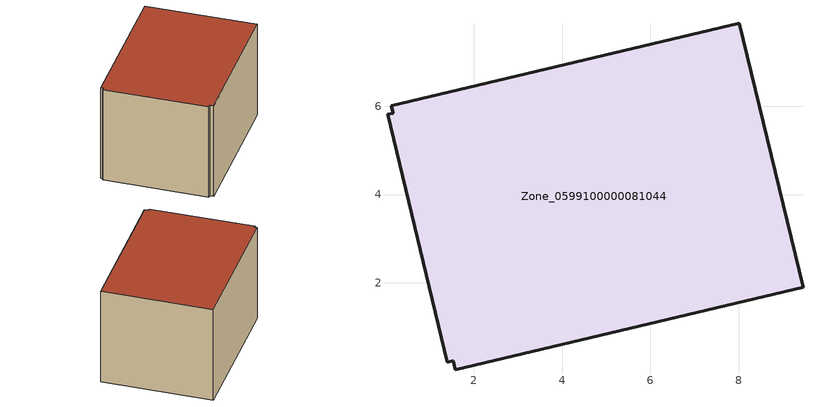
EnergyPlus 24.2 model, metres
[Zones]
Zone_0599100000081044
 floor ground (C_G): 1.52,0.23 1.39,0.2 0.04,5.82 0.16,5.85 0.12,6.01 8.02,7.88 9.46,1.9 1.57,0.03 z0
 wall outside (C_F): 8.02,7.88 0.12,6.01 0.16,5.85 0.04,5.82 1.39,0.2 1.52,0.23 1.57,0.03 9.46,1.9 8.02,7.88 z0:5.66
 roof outside (C_R): 1.39,0.2 1.52,0.23 1.57,0.03 9.46,1.9 8.02,7.88 0.12,6.01 0.16,5.85 0.04,5.82 z5.66
[BUILDING]
Pand.0599100000081044: North Axis=0; Terrain=City; Loads Convergence Tolerance Value=0.04; Temperature Convergence Tolerance Value=0.4; Solar Distribution=FullExterior; Maximum Number of Warmup Days=25; Minimum Number of Warmup Days=1
[Site:Location]
Rotterdam.The.Hague.AP_ZH_NLD Design_Conditions: Latitude=51.96; Longitude=4.45; Time Zone=1; Elevation=-4.5
[SITE:GROUNDTEMPERATURE:BUILDINGSURFACE]
18, 18, 18, 18, 18, 18, 18, 18, 18, 18, 18, 18
[MATERIAL] Thermal Absorptance=0.9; Solar Absorptance=0.7; Visible Absorptance=0.7
Name | Roughness | Thickness | Conductivity | Density | Specific Heat
G.TI.1965-1974 | MediumSmooth | 0.15 | 0.882353 | 540 | 1210
F.TI.1965-1974 | Rough | 0.3 | 0.697674 | 1920 | 840
R.TI.1965-1974 | MediumRough | 0.2 | 0.232558 | 1500 | 1000
[CONSTRUCTION]
C_G: G.TI.1965-1974
C_F: F.TI.1965-1974
C_R: R.TI.1965-1974
[ZONE]
Zone_0599100000081044: Type=1; Multiplier=1; Ceiling Height=Autocalculate; Volume=Autocalculate; Floor Area=autocalculate; Part of Total Floor Area=Yes
[ZONEINFILTRATION:DESIGNFLOWRATE]
Infil_Zone_0599100000081044: Zone or ZoneList or Space or SpaceList=Zone_0599100000081044; Schedule=AlwaysOn; Design Flow Rate Calculation Method=Flow/Area; Flow Rate per Floor Area=0.003; Constant Term Coefficient=1; Temperature Term Coefficient=0; Velocity Term Coefficient=0; Velocity Squared Term Coefficient=0
[HVACTEMPLATE:ZONE:IDEALLOADSAIRSYSTEM]
Zone_0599100000081044: Maximum Heating Supply Air Temperature=50; Minimum Cooling Supply Air Temperature=13; Maximum Heating Supply Air Humidity Ratio=0.0156; Minimum Cooling Supply Air Humidity Ratio=0.0077; Heating Limit=NoLimit; Cooling Limit=NoLimit; Dehumidification Control Type=ConstantSensibleHeatRatio; Cooling Sensible Heat Ratio=0.7; Dehumidification Setpoint=60; Humidification Control Type=None; Humidification Setpoint=30; Outdoor Air Method=None; Outdoor Air Flow Rate per Person=0.00944; Outdoor Air Flow Rate per Zone Floor Area=0; Outdoor Air Flow Rate per Zone=0; Demand Controlled Ventilation Type=None; Outdoor Air Economizer Type=NoEconomizer; Heat Recovery Type=None; Sensible Heat Recovery Effectiveness=0.7; Latent Heat Recovery Effectiveness=0.65
[ZONECONTROL:THERMOSTAT]
ThermostatControl_Zone_0599100000081044: Zone or ZoneList=Zone_0599100000081044; Control Type Schedule=DualSetpointControlType; Control 1=Thermostat_Zone_0599100000081044; Temperature Difference Between Cutout And Setpoint=0
[THERMOSTATSETPOINT:DUALSETPOINT]
Thermostat_Zone_0599100000081044: Heating Setpoint Temperature Schedule=HeatingSetpoint_Zone_0599100000081044; Cooling Setpoint Temperature Schedule=CoolingSetpoint_Zone_0599100000081044
[SCHEDULE:COMPACT]
HeatingSetpoint_Zone_0599100000081044: Through: 12/31, For: AllDays, Until: 24:00, 21
CoolingSetpoint_Zone_0599100000081044: Through: 12/31, For: AllDays, Until: 24:00, 24
DualSetpointControlType: Through: 12/31, For: AllDays, Until: 24:00, 4
AlwaysOn: Through: 12/31, For: AllDays, Until: 24:00, 1
